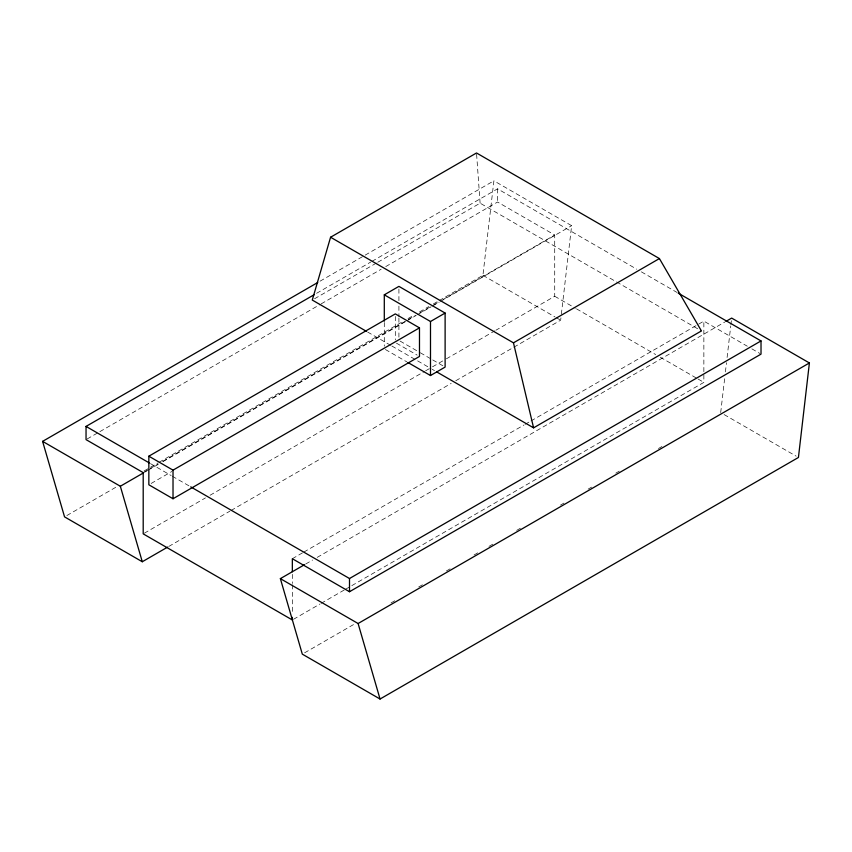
<?xml version="1.0" encoding="UTF-8"?>
<svg xmlns="http://www.w3.org/2000/svg" width="852" height="852" viewBox="0 0 852 852"><rect width="100%" height="100%" fill="white"/><g stroke="black" fill="none" stroke-linecap="round" stroke-linejoin="round"><path stroke-width="0.64" stroke-dasharray="4.26 3.19" d="M439.131 300.607L482.924 275.324L493.904 180.805L571.628 225.684L561.117 316.262M455.777 380.748L560.659 320.192L560.967 317.572M720.696 412.592L724.807 377.148M725.414 371.898L726.49 362.718M727.097 357.467L730.75 325.954M730.909 324.644L731.367 320.703M320.054 281.181L493.904 180.805M316.582 293.312L370.758 262.033M371.919 261.372L497.557 188.825L636.763 269.2M314.58 298.743L376.659 262.906M377.809 262.235L480.113 203.17L701.42 330.938M87.192 438.95L98.725 432.294M99.876 431.634L320.043 304.515M321.193 303.855L381.142 269.243M385.754 266.58L497.557 202.03L554.716 235.024L554.716 296.272L495.928 330.214M66.85 515.535L116.415 486.929M144.073 470.954L157.908 462.966M159.058 462.306L403.401 321.236M408.012 318.573L413.774 315.24M419.535 311.917L428.758 306.592M433.37 303.93L437.981 301.267M144.35 471.944L148.962 469.292M150.112 468.621L158.184 463.967M162.796 461.305L407.171 320.214M408.321 319.543L415.243 315.549M419.855 312.886L432.528 305.57M433.679 304.909L438.29 302.247M442.902 299.584L554.716 235.024M144.51 472.285L146.81 470.954M147.96 470.293L158.323 464.308M162.924 461.646L405.85 321.406M407 320.735L416.213 315.421M417.363 314.75L431.176 306.784M432.326 306.113L439.238 302.13M440.388 301.459L571.628 225.684M151.155 483.457L171.88 471.486M144.35 533.192L205.449 497.919M210.061 495.257L424.456 371.472M425.617 370.812L431.378 367.478M432.528 366.818L445.213 359.491M446.363 358.83L494.778 330.874M168.792 546.441L229.87 511.168M231.03 510.508L451.166 383.411M292.342 558.72L302.716 552.735M303.866 552.064L524.033 424.956M525.194 424.285L529.806 421.623M530.956 420.963L703.858 321.129L747.3 346.21M305.698 564.013L312.599 560.03M317.21 557.368L724.764 322.067M293.493 619.308L320.011 603.993M321.161 603.333L344.219 590.021M345.369 589.35L703.858 382.378L703.858 321.129M304.622 652.813L354.176 624.197M391.057 602.907L395.669 600.245M418.726 586.932L423.337 584.27M446.384 570.968L450.996 568.305M474.042 554.993L478.654 552.33M489.027 546.345L493.638 543.683M516.695 530.37L521.307 527.707M560.488 505.087L563.949 503.095M588.146 489.112L591.607 487.12M615.815 473.148L619.266 471.145M658.458 448.525L661.919 446.533M641.375 271.852L677.031 292.449M751.869 348.851L759.877 353.473M554.716 296.272L575.366 308.19M576.516 308.861L655.678 354.56M660.268 357.212L696.979 378.405M698.129 379.065L703.858 382.378M482.924 275.324L554.94 316.901M556.09 317.562L560.659 320.192M724.125 414.573L796.141 456.15M400.046 341.056L419.205 352.121M420.334 352.771L431.602 359.278M432.731 359.927L442.87 365.785M396.457 343.164L417.171 355.124M367.606 332.014L390.663 345.316M391.813 345.987L431.005 368.607M432.156 369.278L434.467 370.609M385.413 349.512L406.83 361.866M150.463 463.616L171.177 475.565M172.328 476.236L189.581 486.194M476.609 154.297L480.113 203.17M497.557 188.825L497.557 202.03M398.917 289.02L398.917 300.873M398.917 306.145L398.917 316.688M398.917 318.009L398.917 337.775M395.307 316.497L395.307 339.895M384.295 322.503L384.295 346.221M292.342 574.354L292.342 583.482M292.342 584.781L292.342 612.151"/><path stroke-width="1.28" d="M725.915 321.406L731.666 318.084L809.4 362.963L798.431 457.471L380.045 699.023L302.311 654.144L280.372 578.636L304.547 564.684M436.767 371.941L533.586 427.842L701.42 330.938L659.416 258.571L476.513 152.977L330.576 237.239L312.279 300.064L366.456 331.343M167.631 547.101L142.284 561.745L64.55 516.866L42.6 441.368L317.753 282.502M292.342 617.359L292.342 619.968L143.2 533.863L143.2 472.615L86.041 439.621L86.041 426.415L314.281 294.643M384.295 321.183L384.295 294.824L398.917 286.378L445.117 313.057L445.117 367.084L430.494 375.53L407.948 362.515M148.844 456.193L395.307 313.898L419.482 327.86L419.482 356.455L173.02 498.75L148.844 484.788L148.844 456.193L173.02 470.144L419.482 327.86M42.6 441.368L120.334 486.247L143.36 472.945M384.295 294.824L430.494 321.502L445.117 313.057M330.576 237.239L513.468 342.834L659.416 258.571M190.731 486.865L349.501 578.519L761.017 340.928L761.017 354.134L349.501 591.725L292.342 558.72L292.342 571.756M280.372 578.636L358.096 623.515L809.4 362.963M678.181 293.109L761.017 340.928M86.041 426.415L149.313 462.945M358.096 623.515L380.045 699.023M120.334 486.247L142.284 561.745M513.468 342.834L533.586 427.842M430.494 321.502L430.494 375.53M349.501 578.519L349.501 591.725M173.02 470.144L173.02 498.75"/></g></svg>
